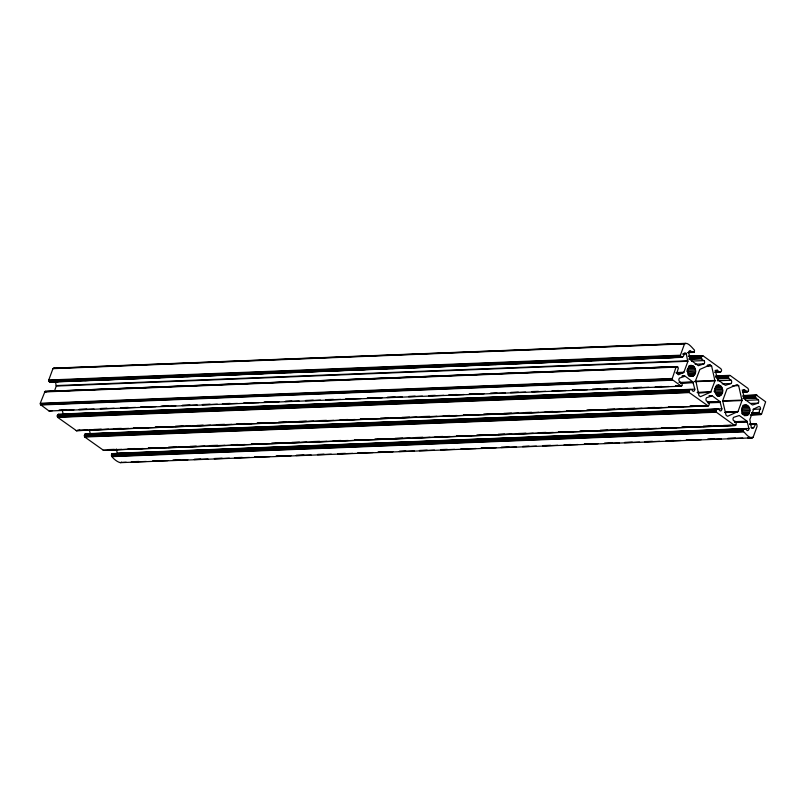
<?xml version="1.0" encoding="UTF-8"?>
<svg xmlns="http://www.w3.org/2000/svg" width="806" height="806" viewBox="0 0 806 806"><rect width="100%" height="100%" fill="white"/><g stroke="black" fill="none" stroke-linecap="round" stroke-linejoin="round"><path stroke-width="1.21" d="M52.521 410.677L49.035 411L40.512 404.622L40.431 402.829L45.015 391.424L676.969 366.569L678.34 368.292L677.131 372.171A2.055 1.481 87.8 0 0 678.702 374.73L683.871 372.241L687.78 361.703L686.309 353.905A2.055 1.481 87.8 0 0 683.921 353.592C684.848 357.35 679.569 358.741 680.556 354.771L684.375 344.293C687.044 340.767 692.495 348.202 694.48 350.147C695.185 352.988 691.538 353.008 690.5 350.681A2.055 1.481 87.8 0 0 688.697 352.786L690.621 360.02L698.328 365.712L703.92 363.889A2.055 1.481 87.8 0 0 704.091 360.584C701.472 360.756 699.951 355.144 703.144 355.889L720.896 368.725C723.335 371.092 719.154 374.065 717.572 370.317L715.053 370.417M51.06 381.621C49.881 383.243 48.179 380.855 48.934 379.555L52.944 368.644L54.496 368.282M54.496 391.001L56.269 386.054L55.453 381.903M749.54 424.057C751.686 424.117 758.114 422.112 757.066 426.445L753.257 436.923C750.577 440.449 745.137 433.013 743.152 431.069C742.437 428.228 746.084 428.208 747.132 430.535A2.055 1.481 87.8 0 0 748.935 428.429L747.001 421.195L739.293 415.503L733.702 417.327A2.055 1.481 87.8 0 0 733.531 420.631C736.16 420.46 737.671 426.072 734.478 425.326L716.736 412.491C714.307 410.133 718.478 407.151 720.06 410.899A2.055 1.481 87.8 0 0 721.864 408.793L719.939 401.559L712.232 395.867L706.64 397.701A2.055 1.481 87.8 0 0 706.469 400.995C708.514 401.297 710.68 404.934 708.071 405.902L76.449 430.686L58.042 417.639C56.662 416.783 57.377 413.538 59.191 414.475M735.132 425.538L103.511 450.322L85.114 437.275C83.733 436.419 84.449 433.185 86.262 434.112M121.424 462.14C119.913 464.911 106.513 454.191 113.324 453.748M708.071 405.902L689.664 392.854C687.236 390.487 691.407 387.515 692.989 391.263A2.055 1.481 87.8 0 0 694.792 389.157L692.868 381.923L685.16 376.221L679.569 378.054A2.055 1.481 87.8 0 0 679.398 381.359L681.997 383.515L682.188 384.875L681.332 386.185L671.992 379.414L675.891 367.516L676.969 366.569M710.086 364.916L699.88 369.4L695.709 380.241L698.943 395.565L700.474 396.663L710.68 392.179L714.962 380.906L711.617 366.015L710.086 364.916L707.577 365.017M717.572 370.317A2.055 1.481 87.8 0 0 715.768 372.432L717.693 379.656L725.4 385.359L731.002 383.525A2.055 1.481 87.8 0 0 731.163 380.231C728.543 380.402 727.022 374.78 730.216 375.525L747.958 388.361C750.729 391.656 744.885 393.207 742.427 391.938M742.024 400.542L738.649 385.631L737.158 384.563L726.952 389.036L722.65 400.784L726.055 415.231L727.536 416.299L738.004 411.513L742.024 400.542L723.153 401.277M747.464 391.736L744.633 389.953A2.055 1.481 87.8 0 0 742.83 392.059L744.754 399.292L752.472 404.995L758.063 403.161A2.055 1.481 87.8 0 0 758.224 399.857L755.625 397.701L755.544 395.907L756.3 395.031L765.64 401.801L761.73 413.7C759.323 416.904 758.224 410.032 760.501 409.045A2.055 1.481 87.8 0 0 758.93 406.486L753.761 408.974L749.842 419.513L751.313 427.311A2.055 1.481 87.8 0 0 753.701 427.623L755.827 423.815M691.81 365.541C686.007 365.995 686.793 377.158 692.707 376.261C698.056 373.984 695.638 363.526 689.291 365.642M718.881 385.187C713.078 385.631 713.864 396.794 719.778 395.907C725.128 393.62 722.71 383.162 716.363 385.278M749.661 411.876C751.938 406.234 743.293 401.63 742.104 408.612C739.817 414.264 748.462 418.868 749.661 411.876L742.104 412.168M76.449 430.686L79.854 430.011M53.508 368.151L685.805 343.336M53.206 368.352L684.828 343.568M52.944 368.644L684.576 343.86M689.18 352.091L694.218 351.89M688.928 352.393L693.966 352.192M687.367 352.635L693.664 352.383M682.541 354.056L686.309 353.905M48.823 379.999L680.445 355.214M48.803 380.462L680.425 355.678M48.864 380.926L680.496 356.141M688.646 356.222L702.489 355.678M49.015 381.349L680.637 356.564M688.314 356.302L702.832 355.728M689.271 356.443L701.855 355.95M49.237 381.712L682.692 356.836M50.808 381.913L58.354 381.621M64.651 381.379L78.484 380.835M84.781 380.583L98.624 380.039M104.911 379.797L120.013 379.203M125.041 379.001L140.143 378.407M146.43 378.165L160.273 377.621M166.56 377.379L181.662 376.785M186.7 376.583L201.792 375.989M208.089 375.747L221.922 375.203M228.219 374.951L243.311 374.367M248.349 374.165L263.451 373.571M268.479 373.38L283.581 372.785M289.868 372.533L303.711 371.989M309.998 371.747L325.1 371.153M331.387 370.911L345.23 370.367M351.517 370.115L365.36 369.571M371.657 369.329L386.749 368.735M391.787 368.533L406.879 367.949M413.176 367.697L427.019 367.153M433.306 366.911L448.408 366.317M454.695 366.065L468.538 365.521M474.825 365.279L488.668 364.735M494.955 364.493L510.057 363.899M515.094 363.697L530.187 363.103M536.484 362.861L550.317 362.317M556.614 362.065L571.706 361.481M578.003 361.229L591.846 360.685M598.133 360.443L611.976 359.899M618.262 359.647L633.365 359.063M638.392 358.861L653.495 358.267M659.782 358.025L673.625 357.481M679.921 357.229L682.43 357.129M689.019 356.746L701.603 356.252M49.519 381.984L681.141 357.199M49.831 382.145L682.128 357.33M690.087 357.078L701.411 356.635M689.976 357.511L701.301 357.068M689.956 357.985L701.28 357.542M690.017 358.448L701.341 357.995M688.908 358.922L701.492 358.428M689.13 359.285L701.714 358.791M56.289 385.58L687.911 360.796M56.269 386.054L687.891 361.269M691.508 361.078L704.091 360.584M695.115 364.231L703.92 363.889M689.049 365.924L692.817 365.783M45.015 391.424L677.312 366.609M44.713 391.625L677.624 366.77M44.451 391.918L677.906 367.042M688.697 366.579L693.734 366.387M706.58 366.216L711.617 366.015M688.253 367.536L694.54 367.294M687.609 368.745L695.155 368.453M686.732 370.125L695.538 369.783M686.853 371.546L695.669 371.193M676.315 372.543L683.871 372.241M676.063 372.835L683.609 372.543M677.02 372.987L683.307 372.735M687.971 372.896L695.518 372.604M714.741 372.08L717.259 371.979M715.033 372.261L720.735 372.029M687.558 374.145L695.104 373.843M688.183 375.193L694.47 374.941M681.987 376.12L684.506 376.019M682.319 376.16L684.838 376.059M688.626 375.969L693.654 375.767M690.188 376.362L692.707 376.261M715.718 375.868L729.904 375.364M716.343 376.09L728.926 375.596M716.091 376.382L728.674 375.888M40.32 403.272L671.952 378.488M715.899 376.765L728.483 376.271M40.3 403.735L671.922 378.951M715.788 377.208L728.372 376.714M717.028 377.621L728.352 377.178M40.36 404.199L671.992 379.414M40.512 404.622L672.133 379.838M717.088 378.085L728.412 377.641M40.733 404.985L672.365 380.2M717.239 378.508L728.564 378.064M717.461 378.87L728.785 378.427M694.853 381.228L714.982 380.442M694.832 381.691L714.962 380.906M717.32 380.764L731.163 380.231M679.025 382.467L692.868 381.923M680.506 382.779L693.089 382.286M680.657 383.203L693.241 382.709M722.186 383.868L731.002 383.525M59.07 410.133L66.616 409.831M79.2 409.337L86.756 409.045M100.589 408.501L106.886 408.249M120.719 407.715L128.275 407.413M140.859 406.919L148.405 406.627M160.988 406.133L168.535 405.831M182.378 405.287L189.924 404.995M202.508 404.501L210.054 404.209M222.637 403.715L230.184 403.413M244.027 402.869L251.583 402.577M264.156 402.083L271.713 401.781M285.546 401.247L291.843 400.995M305.686 400.451L313.232 400.159M325.815 399.665L333.362 399.363M345.945 398.869L353.491 398.577M367.335 398.033L374.881 397.741M387.464 397.247L395.011 396.945M408.854 396.401L415.15 396.159M428.983 395.615L435.28 395.363M449.123 394.829L456.67 394.527M469.253 394.033L476.799 393.741M490.642 393.197L496.929 392.945M510.772 392.401L518.318 392.109M532.162 391.565L538.448 391.323M552.291 390.779L558.588 390.527M572.421 389.983L579.977 389.691M592.551 389.197L600.107 388.895M613.94 388.361L620.237 388.109M634.08 387.565L641.626 387.273M655.469 386.729L661.756 386.477M675.599 385.933L681.886 385.691M58.818 410.425L73.91 409.831M78.948 409.639L94.05 409.045M100.337 408.803L114.18 408.259M120.467 408.007L135.569 407.413M140.597 407.221L155.699 406.627M161.986 406.375L175.829 405.841M182.126 405.589L197.218 404.995M202.256 404.803L217.348 404.209M222.385 404.008L237.488 403.413M243.775 403.171L258.877 402.577M263.905 402.375L279.007 401.791M285.294 401.539L299.137 400.995M305.424 400.753L320.526 400.159M325.553 399.957L340.656 399.373M345.693 399.172L360.786 398.577M367.083 398.335L382.175 397.741M387.212 397.539L402.305 396.945M408.602 396.703L422.445 396.159M428.732 395.917L443.834 395.323M448.861 395.121L463.964 394.527M468.991 394.336L484.094 393.741M490.38 393.489L505.483 392.905M510.52 392.703L525.613 392.109M531.91 391.867L545.743 391.323M552.039 391.071L565.883 390.527M572.169 390.285L587.272 389.691M592.299 389.489L607.402 388.905M613.688 388.653L627.531 388.109M633.818 387.867L648.921 387.273M655.207 387.021L669.051 386.487M675.347 386.235L681.634 385.993M49.035 411L681.332 386.185M717.38 385.52L719.889 385.419M715.768 386.225L720.806 386.024M732.352 385.873L738.649 385.631M715.325 387.172L721.612 386.93M62.143 409.7L63.17 413.941L694.792 389.157M714.68 388.381L722.226 388.089M58.203 414.344L690.5 389.52M57.901 414.536L689.523 389.751M57.649 414.838L689.271 390.054M57.458 415.211L689.08 390.426M715.063 389.721L722.609 389.419M57.347 415.654L688.969 390.87M57.327 416.118L688.949 391.333M57.387 416.581L689.009 391.797M713.925 391.182L722.74 390.839M742.114 390.054L744.633 389.953M57.538 417.004L689.16 392.22M57.76 417.367L689.382 392.582M697.099 392.421L710.942 391.887M698.097 392.673L710.68 392.179M697.795 392.865L710.378 392.371M715.043 392.532L722.589 392.24M743.072 391.666L748.099 391.464M742.759 391.857L747.797 391.656M715.889 393.731L722.176 393.489M716.514 394.779L721.551 394.577M709.058 395.756L711.577 395.655M709.391 395.796L711.91 395.696M716.947 395.555L720.725 395.403M717.259 395.998L719.778 395.907M743.122 395.545L756.965 395M743.414 395.716L755.988 395.222M743.152 396.018L755.736 395.524M742.971 396.401L755.544 395.907M744.109 396.794L755.434 396.34M744.089 397.257L755.413 396.814M744.16 397.721L755.484 397.277M743.041 398.194L755.625 397.701M743.263 398.557L755.847 398.063M723.173 400.814L742.054 400.068M745.641 400.35L758.224 399.857M707.356 402.053L719.939 401.559M707.577 402.416L720.161 401.922M707.728 402.849L720.322 402.426M750.507 403.453L758.063 403.161M93.687 429.477L101.244 429.175M113.827 428.681L121.374 428.389M133.957 427.895L141.503 427.593M155.346 427.049L162.893 426.757M175.476 426.263L183.022 425.971M196.866 425.427L203.152 425.175M216.995 424.631L224.552 424.339M237.125 423.845L244.681 423.553M257.265 423.059L264.811 422.757M278.654 422.213L286.201 421.921M298.784 421.427L306.33 421.125M320.173 420.581L326.46 420.339M340.303 419.795L347.849 419.503M360.433 419.009L367.979 418.707M380.563 418.213L388.119 417.921M401.952 417.377L409.508 417.085M422.082 416.591L429.638 416.289M443.481 415.745L449.768 415.503M463.611 414.959L469.898 414.707M483.741 414.163L491.287 413.871M503.871 413.377L511.417 413.085M525.26 412.541L531.547 412.289M545.39 411.745L552.946 411.453M566.779 410.909L573.076 410.667M586.909 410.123L593.206 409.871M607.049 409.327L614.595 409.035M627.179 408.541L634.725 408.239M648.568 407.695L654.855 407.453M668.698 406.909L676.244 406.617M690.087 406.073L696.374 405.821M77.084 430.414L87.149 430.021M93.436 429.769L108.538 429.175M113.565 428.983L128.668 428.389M133.695 428.188L148.798 427.603M155.095 427.351L170.187 426.757M175.224 426.565L190.317 425.971M196.614 425.719L210.447 425.175M216.743 424.933L231.846 424.339M236.873 424.147L251.976 423.553M257.003 423.351L272.106 422.757M278.392 422.515L293.495 421.921M298.522 421.719L313.625 421.135M319.911 420.883L333.755 420.339M340.051 420.097L355.144 419.503M360.181 419.301L375.274 418.707M380.311 418.515L395.414 417.921M401.7 417.679L416.803 417.085M421.83 416.883L436.933 416.289M443.219 416.047L457.062 415.503M463.349 415.251L478.452 414.667M483.489 414.465L498.582 413.871M503.619 413.68L518.711 413.085M525.008 412.833L538.851 412.289M545.138 412.047L560.241 411.453M566.527 411.211L580.37 410.667M586.657 410.415L600.5 409.871M606.787 409.629L621.889 409.035M626.917 408.833L642.019 408.249M648.316 407.997L662.149 407.453M668.446 407.211L683.538 406.617M689.835 406.365L703.668 405.821M76.107 430.636L708.403 405.821M743.182 405.196L746.961 405.055M742.84 405.851L747.867 405.66M742.386 406.808L748.673 406.567M89.466 430.394L90.242 433.578L721.864 408.793M741.742 408.017L749.298 407.725M85.275 433.981L717.572 409.166M84.973 434.172L716.594 409.388M84.721 434.474L716.343 409.69M84.529 434.857L716.151 410.073M742.125 409.347L749.681 409.055M84.418 435.29L716.04 410.506M752.945 409.347L760.501 409.045M84.398 435.754L716.02 410.969M84.459 436.217L716.091 411.433M84.61 436.651L716.232 411.866M742.255 410.768L749.802 410.466M84.832 437.003L716.453 412.219M725.42 412.007L738.004 411.513M725.168 412.309L737.752 411.816M724.866 412.501L737.44 412.007M751.756 412.753L759.302 412.46M741.691 413.418L749.248 413.115M751.736 413.216L759.282 412.924M751.797 413.68L759.343 413.387M742.316 414.465L748.613 414.213M751.948 414.103L759.494 413.81M752.169 414.465L761.549 414.083M744.019 415.191L747.787 415.04M751.192 414.788L759.998 414.445M750.255 414.999L760.985 414.576M744.321 415.634L746.84 415.533M734.427 421.689L747.001 421.195M734.649 422.052L747.222 421.558M734.79 422.475L747.374 421.981M749.872 424.097L756.169 423.855M750.164 424.278L756.481 424.016M108.175 449.597L114.462 449.355M128.305 448.811L134.592 448.559M148.435 448.025L155.991 447.723M168.565 447.229L176.121 446.937M189.954 446.393L196.251 446.141M210.094 445.597L217.64 445.305M231.483 444.761L237.77 444.519M251.613 443.975L257.9 443.723M271.743 443.179L279.289 442.887M291.873 442.393L299.419 442.091M313.262 441.557L319.559 441.305M333.392 440.761L340.948 440.469M354.781 439.925L361.078 439.673M374.921 439.129L381.208 438.887M395.051 438.343L402.597 438.051M415.181 437.557L422.727 437.255M435.311 436.761L442.857 436.469M456.7 435.925L464.246 435.633M476.83 435.139L484.386 434.837M498.219 434.293L504.516 434.051M518.349 433.507L525.905 433.205M538.489 432.711L546.035 432.419M558.618 431.925L566.165 431.633M580.008 431.089L587.554 430.787M600.138 430.293L607.684 430.001M621.527 429.457L627.814 429.205M641.657 428.671L649.203 428.369M661.786 427.875L669.343 427.583M681.926 427.089L689.473 426.787M703.316 426.243L710.862 425.951M723.445 425.457L730.992 425.165M107.923 449.899L121.756 449.355M128.053 449.113L143.146 448.519M148.183 448.317L163.286 447.723M168.313 447.531L183.415 446.937M189.702 446.685L204.805 446.101M209.832 445.899L224.934 445.305M231.221 445.063L245.064 444.519M251.351 444.267L265.194 443.723M271.491 443.481L286.583 442.887M291.621 442.685L306.713 442.101M313.01 441.849L326.853 441.305M333.14 441.063L348.242 440.469M354.529 440.217L368.372 439.683M374.659 439.431L388.502 438.887M394.789 438.645L409.891 438.051M414.929 437.849L430.021 437.255M435.059 437.064L450.151 436.469M456.448 436.227L471.54 435.633M476.578 435.431L491.68 434.837M497.967 434.595L511.81 434.051M518.097 433.799L533.199 433.215M538.227 433.013L553.329 432.419M558.357 432.228L573.459 431.633M579.756 431.381L594.848 430.787M599.886 430.595L614.978 430.001M621.275 429.759L635.108 429.215M641.405 428.963L656.507 428.369M661.535 428.177L676.637 427.583M681.664 427.382L696.767 426.797M703.054 426.545L718.156 425.951M723.183 425.759L735.767 425.266M749.902 424.581L754.94 424.379M103.168 450.272L735.465 425.457M751.182 427.724L753.701 427.623M116.276 448.972L117.303 453.214L748.935 428.429M112.336 453.617L744.633 428.792M112.034 453.808L743.666 429.024M111.782 454.11L743.404 429.326M111.591 454.483L743.223 429.699M111.48 454.927L743.112 430.142M111.46 455.39L743.082 430.606M111.52 455.853L743.152 431.069M111.671 456.277L743.303 431.492M111.893 456.639L743.525 431.855M131.489 461.747L139.045 461.445M152.878 460.901L160.434 460.609M173.008 460.115L180.564 459.823M194.407 459.279L200.694 459.027M214.537 458.483L222.083 458.191M234.667 457.697L242.213 457.395M254.797 456.901L262.343 456.609M276.186 456.065L283.732 455.773M296.316 455.279L303.872 454.977M317.705 454.433L324.002 454.191M337.835 453.647L345.391 453.355M357.975 452.861L365.521 452.559M378.105 452.065L385.651 451.773M399.494 451.229L405.781 450.977M419.624 450.433L427.17 450.141M441.013 449.597L447.3 449.355M461.143 448.811L467.44 448.559M481.273 448.015L488.829 447.723M501.403 447.229L508.959 446.937M522.802 446.393L529.089 446.141M542.932 445.597L550.478 445.305M564.321 444.761L570.608 444.509M584.451 443.975L590.738 443.723M604.581 443.179L612.127 442.887M624.71 442.393L632.267 442.091M644.84 441.597L652.397 441.305M666.23 440.761L673.786 440.469M686.369 439.975L693.916 439.673M707.759 439.129L714.045 438.887M727.889 438.343L735.435 438.041M748.018 437.547L753.056 437.356M121.172 462.432L126.199 462.241M131.237 462.04L146.339 461.445M152.626 461.203L167.729 460.609M172.756 460.417L187.858 459.823M194.145 459.571L207.988 459.027M214.275 458.785L229.378 458.191M234.415 457.989L249.507 457.405M254.545 457.204L269.637 456.609M275.934 456.367L291.026 455.773M296.064 455.571L311.166 454.987M317.453 454.735L331.296 454.191M337.583 453.949L352.685 453.355M357.713 453.153L372.815 452.559M377.843 452.368L392.945 451.773M399.232 451.521L414.334 450.937M419.372 450.735L434.464 450.141M440.761 449.899L454.594 449.355M460.891 449.103L475.983 448.519M481.021 448.317L496.123 447.723M501.151 447.531L516.253 446.937M522.54 446.685L536.383 446.141M542.67 445.899L557.772 445.305M564.059 445.063L577.902 444.519M584.199 444.267L598.032 443.723M604.329 443.481L619.421 442.887M624.459 442.685L639.561 442.101M644.588 441.9L659.691 441.305M665.978 441.063L681.08 440.469M686.108 440.267L701.21 439.673M707.497 439.431L721.34 438.887M727.637 438.635L742.729 438.051M747.767 437.849L752.794 437.648M120.195 462.664L752.492 437.849M45.348 391.353L46.285 391.827M117.303 453.214A2.055 1.481 87.8 0 1 117.303 453.536M117.273 453.849A2.055 1.481 87.8 0 1 117.202 454.151M90.242 433.578A2.055 1.481 87.8 0 1 90.242 433.9M63.17 413.941A2.055 1.481 87.8 0 1 63.14 414.576"/></g></svg>
